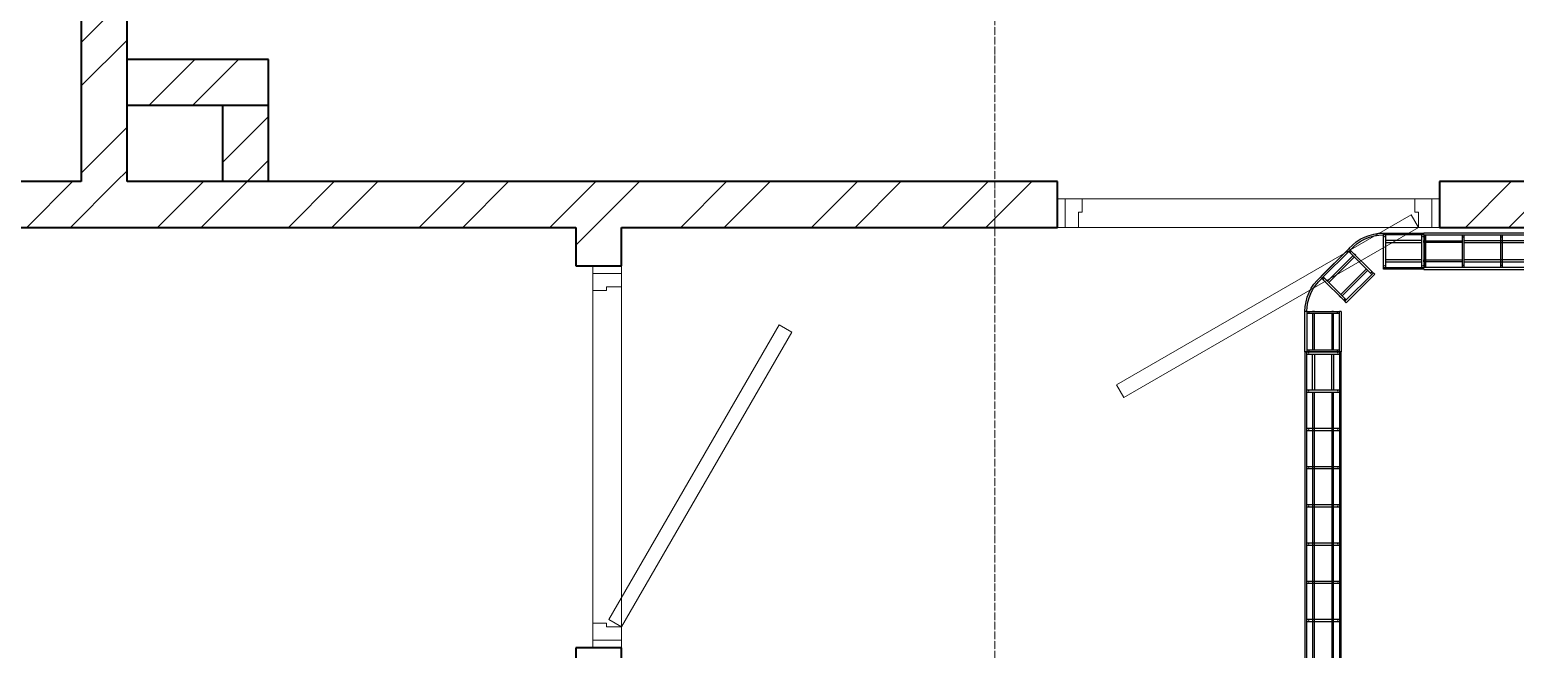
# Model space of a CAD drawing. Header units: millimetres. Extents: x 0 to 351840, y -132678 to 32417.
# Drawn here: x 302909 to 306795, y -34192 to -32571 of the extents above; entities that cross this region are included whole.
import ezdxf

# ---------------------------------------------------------------- set-up
doc = ezdxf.new("R2010")
doc.units = ezdxf.units.MM
doc.linetypes.add('BI_линия_сетки', pattern=[25, 20, -2.5, 0, -2.5])
doc.linetypes.add('BI_невидимые', pattern=[5, 3, -2])
for name, color, linetype, lineweight in [('Двери', 7, 'Continuous', 18), ('Оси', 7, 'Continuous', 9), ('Перекрытие', 7, 'Continuous', 18), ('Стены внутренние', 7, 'Continuous', 18), ('Стены несущие', 7, 'Continuous', 18)]:
    doc.layers.add(name, color=color, linetype=linetype, lineweight=lineweight)
pattern_1 = [(45, (2e-10, 1e-10), (-171.074, 171.074), []), (45, (114.05, 1e-10), (-171.074, 171.074), [])]

# ---------------------------------------------------------------- blocks, each defined once
blk = doc.blocks.new('*U77')
at = {"color": 0, "linetype": 'ByBlock', "lineweight": -2}
for p, q in [((190, 47.5), (187, 47.5)), ((8917.4, 47.5), (187, 47.5)), ((187, 42.5), (187, 47.5)), ((187, 42.5), (190, 42.5)), ((187.5, 42.5), (187.5, 41.5)), ((187.5, 41.5), (187.5, 40)), ((187.5, 40), (187.5, 37.5)), ((289.8, 47.5), (190, 47.5)), ((190, 42.5), (289.8, 42.5)), ((192.5, 41.5), (192.5, 42.5)), ((192.5, 40), (192.5, 41.5)), ((192.5, 37.5), (192.5, 40)), ((287.3, 42.5), (8917.4, 42.5)), ((287.3, 42.5), (287.3, 41.5)), ((287.3, 41.5), (287.3, 40)), ((287.3, 40), (287.3, 37.5)), ((292.3, 41.5), (292.3, 42.5)), ((292.3, 40), (292.3, 41.5)), ((292.3, 37.5), (292.3, 40)), ((387.3, 42.5), (387.3, 41.5)), ((387.3, 41.5), (387.3, 40)), ((387.3, 40), (387.3, 37.5)), ((392.3, 41.5), (392.3, 42.5)), ((392.3, 40), (392.3, 41.5)), ((392.3, 37.5), (392.3, 40)), ((487.3, 42.5), (487.3, 41.5)), ((487.3, 41.5), (487.3, 40)), ((487.3, 40), (487.3, 37.5)), ((492.3, 41.5), (492.3, 42.5)), ((492.3, 40), (492.3, 41.5)), ((492.3, 37.5), (492.3, 40)), ((587.3, 42.5), (587.3, 41.5)), ((587.3, 41.5), (587.3, 40)), ((587.3, 40), (587.3, 37.5)), ((592.3, 41.5), (592.3, 42.5)), ((592.3, 40), (592.3, 41.5)), ((592.3, 37.5), (592.3, 40)), ((687.3, 42.5), (687.3, 41.5)), ((687.3, 41.5), (687.3, 40)), ((687.3, 40), (687.3, 37.5)), ((692.3, 41.5), (692.3, 42.5)), ((692.3, 40), (692.3, 41.5)), ((692.3, 37.5), (692.3, 40)), ((787.3, 42.5), (787.3, 41.5)), ((787.3, 41.5), (787.3, 40)), ((787.3, 40), (787.3, 37.5)), ((792.3, 41.5), (792.3, 42.5)), ((792.3, 40), (792.3, 41.5)), ((792.3, 37.5), (792.3, 40)), ((887.3, 42.5), (887.3, 41.5)), ((887.3, 41.5), (887.3, 40)), ((887.3, 40), (887.3, 37.5)), ((892.3, 41.5), (892.3, 42.5)), ((892.3, 40), (892.3, 41.5)), ((892.3, 37.5), (892.3, 40)), ((187, 22.5), (187, 27.5)), ((187.5, 37.5), (187.5, -37.5)), ((192.5, -37.5), (192.5, 37.5)), ((192.5, 27.5), (287.3, 27.5)), ((287.3, 22.5), (192.5, 22.5)), ((287.3, 37.5), (287.3, -37.5)), ((292.3, -37.5), (292.3, 37.5)), ((8917.4, 27.5), (292.3, 27.5)), ((292.3, 22.5), (8917.4, 22.5)), ((387.3, 37.5), (387.3, -37.5)), ((392.3, -37.5), (392.3, 37.5)), ((487.3, 37.5), (487.3, -37.5)), ((492.3, -37.5), (492.3, 37.5)), ((587.3, 37.5), (587.3, -37.5)), ((592.3, -37.5), (592.3, 37.5)), ((687.3, 37.5), (687.3, -37.5)), ((692.3, -37.5), (692.3, 37.5)), ((787.3, 37.5), (787.3, -37.5)), ((792.3, -37.5), (792.3, 37.5)), ((887.3, 37.5), (887.3, -37.5)), ((892.3, -37.5), (892.3, 37.5)), ((187.5, -22.5), (187, -22.5)), ((187, -27.5), (187, -22.5)), ((187, -27.5), (187.5, -27.5)), ((187.5, -37.5), (187.5, -40)), ((192.5, -22.5), (287.3, -22.5)), ((287.3, -27.5), (192.5, -27.5)), ((192.5, -40), (192.5, -37.5)), ((287.3, -37.5), (287.3, -40)), ((8917.4, -22.5), (292.3, -22.5)), ((292.3, -27.5), (8917.4, -27.5)), ((292.3, -40), (292.3, -37.5)), ((387.3, -37.5), (387.3, -40)), ((392.3, -40), (392.3, -37.5)), ((487.3, -37.5), (487.3, -40)), ((492.3, -40), (492.3, -37.5)), ((587.3, -37.5), (587.3, -40)), ((592.3, -40), (592.3, -37.5)), ((687.3, -37.5), (687.3, -40)), ((692.3, -40), (692.3, -37.5)), ((787.3, -37.5), (787.3, -40)), ((792.3, -40), (792.3, -37.5)), ((887.3, -37.5), (887.3, -40)), ((892.3, -40), (892.3, -37.5)), ((190, -42.5), (187, -42.5)), ((187, -47.5), (187, -42.5)), ((187, -47.5), (8917.4, -47.5)), ((187, -47.5), (190, -47.5)), ((187.5, -40), (187.5, -41.5)), ((187.5, -41.5), (187.5, -42.5)), ((289.8, -42.5), (190, -42.5)), ((190, -47.5), (289.8, -47.5)), ((192.5, -41.5), (192.5, -40)), ((192.5, -42.5), (192.5, -41.5)), ((287.3, -40), (287.3, -41.5)), ((287.3, -41.5), (287.3, -42.5)), ((8917.4, -42.5), (287.3, -42.5)), ((292.3, -41.5), (292.3, -40)), ((292.3, -42.5), (292.3, -41.5)), ((387.3, -40), (387.3, -41.5)), ((387.3, -41.5), (387.3, -42.5)), ((392.3, -41.5), (392.3, -40)), ((392.3, -42.5), (392.3, -41.5)), ((487.3, -40), (487.3, -41.5)), ((487.3, -41.5), (487.3, -42.5)), ((492.3, -41.5), (492.3, -40)), ((492.3, -42.5), (492.3, -41.5)), ((587.3, -40), (587.3, -41.5)), ((587.3, -41.5), (587.3, -42.5)), ((592.3, -41.5), (592.3, -40)), ((592.3, -42.5), (592.3, -41.5)), ((687.3, -40), (687.3, -41.5)), ((687.3, -41.5), (687.3, -42.5)), ((692.3, -41.5), (692.3, -40)), ((692.3, -42.5), (692.3, -41.5)), ((787.3, -40), (787.3, -41.5)), ((787.3, -41.5), (787.3, -42.5)), ((792.3, -41.5), (792.3, -40)), ((792.3, -42.5), (792.3, -41.5)), ((887.3, -40), (887.3, -41.5)), ((887.3, -41.5), (887.3, -42.5)), ((892.3, -41.5), (892.3, -40)), ((892.3, -42.5), (892.3, -41.5))]:
    blk.add_line(p, q, dxfattribs=at)
for centre, start, end in [((190, 40), 180, 0), ((289.8, 40), 180, 0), ((389.8, 40), 180, 0), ((489.8, 40), 180, 0), ((589.8, 40), 180, 0), ((689.8, 40), 180, 0), ((789.8, 40), 180, 0), ((889.8, 40), 180, 0), ((190, -40), 0, 180), ((289.8, -40), 0, 180), ((389.8, -40), 0, 180), ((489.8, -40), 0, 180), ((589.8, -40), 0, 180), ((689.8, -40), 0, 180), ((789.8, -40), 0, 180), ((889.8, -40), 0, 180)]:
    blk.add_arc(centre, 2.5, start, end, dxfattribs=at)
blk = doc.blocks.new('*U76')
at = {"color": 0, "linetype": 'ByBlock', "lineweight": -2}
for p, q in [((190, 47.5), (187, 47.5)), ((2759.1, 47.5), (187, 47.5)), ((187, 42.5), (187, 47.5)), ((187, 42.5), (190, 42.5)), ((187.5, 42.5), (187.5, 41.5)), ((187.5, 41.5), (187.5, 40)), ((187.5, 40), (187.5, 37.5)), ((289.8, 47.5), (190, 47.5)), ((190, 42.5), (289.8, 42.5)), ((192.5, 41.5), (192.5, 42.5)), ((192.5, 40), (192.5, 41.5)), ((192.5, 37.5), (192.5, 40)), ((287.3, 42.5), (2759.1, 42.5)), ((287.3, 42.5), (287.3, 41.5)), ((287.3, 41.5), (287.3, 40)), ((287.3, 40), (287.3, 37.5)), ((292.3, 41.5), (292.3, 42.5)), ((292.3, 40), (292.3, 41.5)), ((292.3, 37.5), (292.3, 40)), ((387.3, 42.5), (387.3, 41.5)), ((387.3, 41.5), (387.3, 40)), ((387.3, 40), (387.3, 37.5)), ((392.3, 41.5), (392.3, 42.5)), ((392.3, 40), (392.3, 41.5)), ((392.3, 37.5), (392.3, 40)), ((487.3, 42.5), (487.3, 41.5)), ((487.3, 41.5), (487.3, 40)), ((487.3, 40), (487.3, 37.5)), ((492.3, 41.5), (492.3, 42.5)), ((492.3, 40), (492.3, 41.5)), ((492.3, 37.5), (492.3, 40)), ((587.3, 42.5), (587.3, 41.5)), ((587.3, 41.5), (587.3, 40)), ((587.3, 40), (587.3, 37.5)), ((592.3, 41.5), (592.3, 42.5)), ((592.3, 40), (592.3, 41.5)), ((592.3, 37.5), (592.3, 40)), ((687.3, 42.5), (687.3, 41.5)), ((687.3, 41.5), (687.3, 40)), ((687.3, 40), (687.3, 37.5)), ((692.3, 41.5), (692.3, 42.5)), ((692.3, 40), (692.3, 41.5)), ((692.3, 37.5), (692.3, 40)), ((787.3, 42.5), (787.3, 41.5)), ((787.3, 41.5), (787.3, 40)), ((787.3, 40), (787.3, 37.5)), ((792.3, 41.5), (792.3, 42.5)), ((792.3, 40), (792.3, 41.5)), ((792.3, 37.5), (792.3, 40)), ((887.3, 42.5), (887.3, 41.5)), ((887.3, 41.5), (887.3, 40)), ((887.3, 40), (887.3, 37.5)), ((892.3, 41.5), (892.3, 42.5)), ((892.3, 40), (892.3, 41.5)), ((892.3, 37.5), (892.3, 40)), ((987.3, 42.5), (987.3, 41.5)), ((987.3, 41.5), (987.3, 40)), ((987.3, 40), (987.3, 37.5)), ((992.3, 41.5), (992.3, 42.5)), ((992.3, 40), (992.3, 41.5)), ((992.3, 37.5), (992.3, 40)), ((1087.3, 42.5), (1087.3, 41.5)), ((1087.3, 41.5), (1087.3, 40)), ((1087.3, 40), (1087.3, 37.5)), ((1092.3, 41.5), (1092.3, 42.5)), ((1092.3, 40), (1092.3, 41.5)), ((1092.3, 37.5), (1092.3, 40)), ((1187.3, 42.5), (1187.3, 41.5)), ((1187.3, 41.5), (1187.3, 40)), ((1187.3, 40), (1187.3, 37.5)), ((1192.3, 41.5), (1192.3, 42.5)), ((1192.3, 40), (1192.3, 41.5)), ((1192.3, 37.5), (1192.3, 40)), ((1287.3, 42.5), (1287.3, 41.5)), ((1287.3, 41.5), (1287.3, 40)), ((1287.3, 40), (1287.3, 37.5)), ((1292.3, 41.5), (1292.3, 42.5)), ((1292.3, 40), (1292.3, 41.5)), ((1292.3, 37.5), (1292.3, 40)), ((1387.3, 42.5), (1387.3, 41.5)), ((1387.3, 41.5), (1387.3, 40)), ((1387.3, 40), (1387.3, 37.5)), ((1392.3, 41.5), (1392.3, 42.5)), ((1392.3, 40), (1392.3, 41.5)), ((1392.3, 37.5), (1392.3, 40)), ((1487.3, 42.5), (1487.3, 41.5)), ((1487.3, 41.5), (1487.3, 40)), ((1487.3, 40), (1487.3, 37.5)), ((1492.3, 41.5), (1492.3, 42.5)), ((1492.3, 40), (1492.3, 41.5)), ((1492.3, 37.5), (1492.3, 40)), ((1587.3, 42.5), (1587.3, 41.5)), ((1587.3, 41.5), (1587.3, 40)), ((1587.3, 40), (1587.3, 37.5)), ((1592.3, 41.5), (1592.3, 42.5)), ((1592.3, 40), (1592.3, 41.5)), ((1592.3, 37.5), (1592.3, 40)), ((1687.3, 42.5), (1687.3, 41.5)), ((1687.3, 41.5), (1687.3, 40)), ((1687.3, 40), (1687.3, 37.5)), ((1692.3, 41.5), (1692.3, 42.5)), ((1692.3, 40), (1692.3, 41.5)), ((1692.3, 37.5), (1692.3, 40)), ((1787.3, 42.5), (1787.3, 41.5)), ((1787.3, 41.5), (1787.3, 40)), ((1787.3, 40), (1787.3, 37.5)), ((1792.3, 41.5), (1792.3, 42.5)), ((1792.3, 40), (1792.3, 41.5)), ((1792.3, 37.5), (1792.3, 40)), ((1887.3, 42.5), (1887.3, 41.5)), ((1887.3, 41.5), (1887.3, 40)), ((1887.3, 40), (1887.3, 37.5)), ((1892.3, 41.5), (1892.3, 42.5)), ((1892.3, 40), (1892.3, 41.5)), ((1892.3, 37.5), (1892.3, 40)), ((1987.3, 42.5), (1987.3, 41.5)), ((1987.3, 41.5), (1987.3, 40)), ((1987.3, 40), (1987.3, 37.5)), ((1992.3, 41.5), (1992.3, 42.5)), ((1992.3, 40), (1992.3, 41.5)), ((1992.3, 37.5), (1992.3, 40)), ((2087.3, 42.5), (2087.3, 41.5)), ((2087.3, 41.5), (2087.3, 40)), ((2087.3, 40), (2087.3, 37.5)), ((2092.3, 41.5), (2092.3, 42.5)), ((2092.3, 40), (2092.3, 41.5)), ((2092.3, 37.5), (2092.3, 40)), ((2187.3, 42.5), (2187.3, 41.5)), ((2187.3, 41.5), (2187.3, 40)), ((2187.3, 40), (2187.3, 37.5)), ((2192.3, 41.5), (2192.3, 42.5)), ((2192.3, 40), (2192.3, 41.5)), ((2192.3, 37.5), (2192.3, 40)), ((2287.3, 42.5), (2287.3, 41.5)), ((2287.3, 41.5), (2287.3, 40)), ((2287.3, 40), (2287.3, 37.5)), ((2292.3, 41.5), (2292.3, 42.5)), ((2292.3, 40), (2292.3, 41.5)), ((2292.3, 37.5), (2292.3, 40)), ((2387.3, 42.5), (2387.3, 41.5)), ((2387.3, 41.5), (2387.3, 40)), ((2387.3, 40), (2387.3, 37.5)), ((2392.3, 41.5), (2392.3, 42.5)), ((2392.3, 40), (2392.3, 41.5)), ((2392.3, 37.5), (2392.3, 40)), ((2487.3, 42.5), (2487.3, 41.5)), ((2487.3, 41.5), (2487.3, 40)), ((2487.3, 40), (2487.3, 37.5)), ((2492.3, 41.5), (2492.3, 42.5)), ((2492.3, 40), (2492.3, 41.5)), ((2492.3, 37.5), (2492.3, 40)), ((2587.3, 42.5), (2587.3, 41.5)), ((2587.3, 41.5), (2587.3, 40)), ((2587.3, 40), (2587.3, 37.5)), ((2592.3, 41.5), (2592.3, 42.5)), ((2592.3, 40), (2592.3, 41.5)), ((2592.3, 37.5), (2592.3, 40)), ((2687.3, 42.5), (2687.3, 41.5)), ((2687.3, 41.5), (2687.3, 40)), ((2687.3, 40), (2687.3, 37.5)), ((2692.3, 41.5), (2692.3, 42.5)), ((2692.3, 40), (2692.3, 41.5)), ((2692.3, 37.5), (2692.3, 40)), ((2759.1, 47.5), (2756.1, 47.5)), ((2759.1, 42.5), (2759.1, 47.5)), ((187, 22.5), (187, 27.5)), ((187.5, 37.5), (187.5, -37.5)), ((192.5, -37.5), (192.5, 37.5)), ((192.5, 27.5), (287.3, 27.5)), ((287.3, 22.5), (192.5, 22.5)), ((287.3, 37.5), (287.3, -37.5)), ((292.3, -37.5), (292.3, 37.5)), ((2759.1, 27.5), (292.3, 27.5)), ((292.3, 22.5), (2759.1, 22.5)), ((387.3, 37.5), (387.3, -37.5)), ((392.3, -37.5), (392.3, 37.5)), ((487.3, 37.5), (487.3, -37.5)), ((492.3, -37.5), (492.3, 37.5)), ((587.3, 37.5), (587.3, -37.5)), ((592.3, -37.5), (592.3, 37.5)), ((687.3, 37.5), (687.3, -37.5)), ((692.3, -37.5), (692.3, 37.5)), ((787.3, 37.5), (787.3, -37.5)), ((792.3, -37.5), (792.3, 37.5)), ((887.3, 37.5), (887.3, -37.5)), ((892.3, -37.5), (892.3, 37.5)), ((987.3, 37.5), (987.3, -37.5)), ((992.3, -37.5), (992.3, 37.5)), ((1087.3, 37.5), (1087.3, -37.5)), ((1092.3, -37.5), (1092.3, 37.5)), ((1187.3, 37.5), (1187.3, -37.5)), ((1192.3, -37.5), (1192.3, 37.5)), ((1287.3, 37.5), (1287.3, -37.5)), ((1292.3, -37.5), (1292.3, 37.5)), ((1387.3, 37.5), (1387.3, -37.5)), ((1392.3, -37.5), (1392.3, 37.5)), ((1487.3, 37.5), (1487.3, -37.5)), ((1492.3, -37.5), (1492.3, 37.5)), ((1587.3, 37.5), (1587.3, -37.5)), ((1592.3, -37.5), (1592.3, 37.5)), ((1687.3, 37.5), (1687.3, -37.5)), ((1692.3, -37.5), (1692.3, 37.5)), ((1787.3, 37.5), (1787.3, -37.5)), ((1792.3, -37.5), (1792.3, 37.5)), ((1887.3, 37.5), (1887.3, -37.5)), ((1892.3, -37.5), (1892.3, 37.5)), ((1987.3, 37.5), (1987.3, -37.5)), ((1992.3, -37.5), (1992.3, 37.5)), ((2087.3, 37.5), (2087.3, -37.5)), ((2092.3, -37.5), (2092.3, 37.5)), ((2187.3, 37.5), (2187.3, -37.5)), ((2192.3, -37.5), (2192.3, 37.5)), ((2287.3, 37.5), (2287.3, -37.5)), ((2292.3, -37.5), (2292.3, 37.5)), ((2387.3, 37.5), (2387.3, -37.5)), ((2392.3, -37.5), (2392.3, 37.5)), ((2487.3, 37.5), (2487.3, -37.5)), ((2492.3, -37.5), (2492.3, 37.5)), ((2587.3, 37.5), (2587.3, -37.5)), ((2592.3, -37.5), (2592.3, 37.5)), ((2687.3, 37.5), (2687.3, -37.5)), ((2692.3, -37.5), (2692.3, 37.5)), ((2759.1, 22.5), (2759.1, 27.5)), ((187.5, -22.5), (187, -22.5)), ((187, -27.5), (187, -22.5)), ((187, -27.5), (187.5, -27.5)), ((187.5, -37.5), (187.5, -40)), ((192.5, -22.5), (287.3, -22.5)), ((287.3, -27.5), (192.5, -27.5)), ((192.5, -40), (192.5, -37.5)), ((287.3, -37.5), (287.3, -40)), ((2759.1, -22.5), (292.3, -22.5)), ((292.3, -27.5), (2759.1, -27.5)), ((292.3, -40), (292.3, -37.5)), ((387.3, -37.5), (387.3, -40)), ((392.3, -40), (392.3, -37.5)), ((487.3, -37.5), (487.3, -40)), ((492.3, -40), (492.3, -37.5)), ((587.3, -37.5), (587.3, -40)), ((592.3, -40), (592.3, -37.5)), ((687.3, -37.5), (687.3, -40)), ((692.3, -40), (692.3, -37.5)), ((787.3, -37.5), (787.3, -40)), ((792.3, -40), (792.3, -37.5)), ((887.3, -37.5), (887.3, -40)), ((892.3, -40), (892.3, -37.5)), ((987.3, -37.5), (987.3, -40)), ((992.3, -40), (992.3, -37.5)), ((1087.3, -37.5), (1087.3, -40)), ((1092.3, -40), (1092.3, -37.5)), ((1187.3, -37.5), (1187.3, -40)), ((1192.3, -40), (1192.3, -37.5)), ((1287.3, -37.5), (1287.3, -40)), ((1292.3, -40), (1292.3, -37.5)), ((1387.3, -37.5), (1387.3, -40)), ((1392.3, -40), (1392.3, -37.5)), ((1487.3, -37.5), (1487.3, -40)), ((1492.3, -40), (1492.3, -37.5)), ((1587.3, -37.5), (1587.3, -40)), ((1592.3, -40), (1592.3, -37.5)), ((1687.3, -37.5), (1687.3, -40)), ((1692.3, -40), (1692.3, -37.5)), ((1787.3, -37.5), (1787.3, -40)), ((1792.3, -40), (1792.3, -37.5)), ((1887.3, -37.5), (1887.3, -40)), ((1892.3, -40), (1892.3, -37.5)), ((1987.3, -37.5), (1987.3, -40)), ((1992.3, -40), (1992.3, -37.5)), ((2087.3, -37.5), (2087.3, -40)), ((2092.3, -40), (2092.3, -37.5)), ((2187.3, -37.5), (2187.3, -40)), ((2192.3, -40), (2192.3, -37.5)), ((2287.3, -37.5), (2287.3, -40)), ((2292.3, -40), (2292.3, -37.5)), ((2387.3, -37.5), (2387.3, -40)), ((2392.3, -40), (2392.3, -37.5)), ((2487.3, -37.5), (2487.3, -40)), ((2492.3, -40), (2492.3, -37.5)), ((2587.3, -37.5), (2587.3, -40)), ((2592.3, -40), (2592.3, -37.5)), ((2687.3, -37.5), (2687.3, -40)), ((2692.3, -40), (2692.3, -37.5)), ((2759.1, -27.5), (2759.1, -22.5)), ((190, -42.5), (187, -42.5)), ((187, -47.5), (187, -42.5)), ((187, -47.5), (2759.1, -47.5)), ((187, -47.5), (190, -47.5)), ((187.5, -40), (187.5, -41.5)), ((187.5, -41.5), (187.5, -42.5)), ((289.8, -42.5), (190, -42.5)), ((190, -47.5), (289.8, -47.5)), ((192.5, -41.5), (192.5, -40)), ((192.5, -42.5), (192.5, -41.5)), ((287.3, -40), (287.3, -41.5)), ((287.3, -41.5), (287.3, -42.5)), ((2759.1, -42.5), (287.3, -42.5)), ((292.3, -41.5), (292.3, -40)), ((292.3, -42.5), (292.3, -41.5)), ((387.3, -40), (387.3, -41.5)), ((387.3, -41.5), (387.3, -42.5)), ((392.3, -41.5), (392.3, -40)), ((392.3, -42.5), (392.3, -41.5)), ((487.3, -40), (487.3, -41.5)), ((487.3, -41.5), (487.3, -42.5)), ((492.3, -41.5), (492.3, -40)), ((492.3, -42.5), (492.3, -41.5)), ((587.3, -40), (587.3, -41.5)), ((587.3, -41.5), (587.3, -42.5)), ((592.3, -41.5), (592.3, -40)), ((592.3, -42.5), (592.3, -41.5)), ((687.3, -40), (687.3, -41.5)), ((687.3, -41.5), (687.3, -42.5)), ((692.3, -41.5), (692.3, -40)), ((692.3, -42.5), (692.3, -41.5)), ((787.3, -40), (787.3, -41.5)), ((787.3, -41.5), (787.3, -42.5)), ((792.3, -41.5), (792.3, -40)), ((792.3, -42.5), (792.3, -41.5)), ((887.3, -40), (887.3, -41.5)), ((887.3, -41.5), (887.3, -42.5)), ((892.3, -41.5), (892.3, -40)), ((892.3, -42.5), (892.3, -41.5)), ((987.3, -40), (987.3, -41.5)), ((987.3, -41.5), (987.3, -42.5)), ((992.3, -41.5), (992.3, -40)), ((992.3, -42.5), (992.3, -41.5)), ((1087.3, -40), (1087.3, -41.5)), ((1087.3, -41.5), (1087.3, -42.5)), ((1092.3, -41.5), (1092.3, -40)), ((1092.3, -42.5), (1092.3, -41.5)), ((1187.3, -40), (1187.3, -41.5)), ((1187.3, -41.5), (1187.3, -42.5)), ((1192.3, -41.5), (1192.3, -40)), ((1192.3, -42.5), (1192.3, -41.5)), ((1287.3, -40), (1287.3, -41.5)), ((1287.3, -41.5), (1287.3, -42.5)), ((1292.3, -41.5), (1292.3, -40)), ((1292.3, -42.5), (1292.3, -41.5)), ((1387.3, -40), (1387.3, -41.5)), ((1387.3, -41.5), (1387.3, -42.5)), ((1392.3, -41.5), (1392.3, -40)), ((1392.3, -42.5), (1392.3, -41.5)), ((1487.3, -40), (1487.3, -41.5)), ((1487.3, -41.5), (1487.3, -42.5)), ((1492.3, -41.5), (1492.3, -40)), ((1492.3, -42.5), (1492.3, -41.5)), ((1587.3, -40), (1587.3, -41.5)), ((1587.3, -41.5), (1587.3, -42.5)), ((1592.3, -41.5), (1592.3, -40)), ((1592.3, -42.5), (1592.3, -41.5)), ((1687.3, -40), (1687.3, -41.5)), ((1687.3, -41.5), (1687.3, -42.5)), ((1692.3, -41.5), (1692.3, -40)), ((1692.3, -42.5), (1692.3, -41.5)), ((1787.3, -40), (1787.3, -41.5)), ((1787.3, -41.5), (1787.3, -42.5)), ((1792.3, -41.5), (1792.3, -40)), ((1792.3, -42.5), (1792.3, -41.5)), ((1887.3, -40), (1887.3, -41.5)), ((1887.3, -41.5), (1887.3, -42.5)), ((1892.3, -41.5), (1892.3, -40)), ((1892.3, -42.5), (1892.3, -41.5)), ((1987.3, -40), (1987.3, -41.5)), ((1987.3, -41.5), (1987.3, -42.5)), ((1992.3, -41.5), (1992.3, -40)), ((1992.3, -42.5), (1992.3, -41.5)), ((2087.3, -40), (2087.3, -41.5)), ((2087.3, -41.5), (2087.3, -42.5)), ((2092.3, -41.5), (2092.3, -40)), ((2092.3, -42.5), (2092.3, -41.5)), ((2187.3, -40), (2187.3, -41.5)), ((2187.3, -41.5), (2187.3, -42.5)), ((2192.3, -41.5), (2192.3, -40)), ((2192.3, -42.5), (2192.3, -41.5)), ((2287.3, -40), (2287.3, -41.5)), ((2287.3, -41.5), (2287.3, -42.5)), ((2292.3, -41.5), (2292.3, -40)), ((2292.3, -42.5), (2292.3, -41.5)), ((2387.3, -40), (2387.3, -41.5)), ((2387.3, -41.5), (2387.3, -42.5)), ((2392.3, -41.5), (2392.3, -40)), ((2392.3, -42.5), (2392.3, -41.5)), ((2487.3, -40), (2487.3, -41.5)), ((2487.3, -41.5), (2487.3, -42.5)), ((2492.3, -41.5), (2492.3, -40)), ((2492.3, -42.5), (2492.3, -41.5)), ((2587.3, -40), (2587.3, -41.5)), ((2587.3, -41.5), (2587.3, -42.5)), ((2592.3, -41.5), (2592.3, -40)), ((2592.3, -42.5), (2592.3, -41.5)), ((2687.3, -40), (2687.3, -41.5)), ((2687.3, -41.5), (2687.3, -42.5)), ((2692.3, -41.5), (2692.3, -40)), ((2692.3, -42.5), (2692.3, -41.5)), ((2756.1, -47.5), (2759.1, -47.5)), ((2759.1, -47.5), (2759.1, -42.5))]:
    blk.add_line(p, q, dxfattribs=at)
for centre, start, end in [((190, 40), 180, 0), ((289.8, 40), 180, 0), ((389.8, 40), 180, 0), ((489.8, 40), 180, 0), ((589.8, 40), 180, 0), ((689.8, 40), 180, 0), ((789.8, 40), 180, 0), ((889.8, 40), 180, 0), ((989.8, 40), 180, 0), ((1089.8, 40), 180, 0), ((1189.8, 40), 180, 0), ((1289.8, 40), 180, 0), ((1389.8, 40), 180, 0), ((1489.8, 40), 180, 0), ((1589.8, 40), 180, 0), ((1689.8, 40), 180, 0), ((1789.8, 40), 180, 0), ((1889.8, 40), 180, 0), ((1989.8, 40), 180, 0), ((2089.8, 40), 180, 0), ((2189.8, 40), 180, 0), ((2289.8, 40), 180, 0), ((2389.8, 40), 180, 0), ((2489.8, 40), 180, 0), ((2589.8, 40), 180, 0), ((2689.8, 40), 180, 0), ((190, -40), 0, 180), ((289.8, -40), 0, 180), ((389.8, -40), 0, 180), ((489.8, -40), 0, 180), ((589.8, -40), 0, 180), ((689.8, -40), 0, 180), ((789.8, -40), 0, 180), ((889.8, -40), 0, 180), ((989.8, -40), 0, 180), ((1089.8, -40), 0, 180), ((1189.8, -40), 0, 180), ((1289.8, -40), 0, 180), ((1389.8, -40), 0, 180), ((1489.8, -40), 0, 180), ((1589.8, -40), 0, 180), ((1689.8, -40), 0, 180), ((1789.8, -40), 0, 180), ((1889.8, -40), 0, 180), ((1989.8, -40), 0, 180), ((2089.8, -40), 0, 180), ((2189.8, -40), 0, 180), ((2289.8, -40), 0, 180), ((2389.8, -40), 0, 180), ((2489.8, -40), 0, 180), ((2589.8, -40), 0, 180), ((2689.8, -40), 0, 180)]:
    blk.add_arc(centre, 2.5, start, end, dxfattribs=at)
blk = doc.blocks.new('*U55')
at = {"color": 0, "linetype": 'ByBlock', "lineweight": -2}
for p, q in [((-41.5, 266.7), (-44.5, 266.7)), ((61.5, 266.7), (-44.5, 266.7)), ((-44.5, 261.7), (-44.5, 266.7)), ((-44.5, 261.7), (-41.5, 261.7)), ((-44.5, 241.7), (-44.5, 246.7)), ((-44, 261.7), (-44, 260.6)), ((-44, 260.6), (-44, 259.2)), ((-44, 259.2), (-44, 256.7)), ((-44, 256.7), (-44, 181.7)), ((58.3, 266.7), (-41.5, 266.7)), ((-41.5, 261.7), (58.3, 261.7)), ((-39, 260.6), (-39, 261.7)), ((-39, 259.2), (-39, 260.6)), ((-39, 256.7), (-39, 259.2)), ((-39, 181.7), (-39, 256.7)), ((-39, 246.7), (55.8, 246.7)), ((55.8, 241.7), (-39, 241.7)), ((55.8, 261.7), (61.5, 261.7)), ((55.8, 261.7), (55.8, 260.6)), ((55.8, 260.6), (55.8, 259.2)), ((55.8, 259.2), (55.8, 256.7)), ((55.8, 256.7), (55.8, 181.7)), ((61.5, 266.7), (58.5, 266.7)), ((60.8, 260.6), (60.8, 261.7)), ((60.8, 259.2), (60.8, 260.6)), ((60.8, 256.7), (60.8, 259.2)), ((60.8, 181.7), (60.8, 256.7)), ((61.5, 246.7), (60.8, 246.7)), ((60.8, 241.7), (61.5, 241.7)), ((61.5, 261.7), (61.5, 266.7)), ((61.5, 241.7), (61.5, 246.7)), ((-44, 196.7), (-44.5, 196.7)), ((-44.5, 191.7), (-44.5, 196.7)), ((-39, 196.7), (55.8, 196.7)), ((61.5, 196.7), (60.8, 196.7)), ((61.5, 191.7), (61.5, 196.7)), ((144.6, 218.7), (91.5, 165.7)), ((95.1, 162.1), (148.1, 215.1)), ((133.6, 208.4), (137.1, 212)), ((204.5, 137.5), (137.5, 204.5)), ((141, 208.1), (208.1, 141)), ((146.3, 220.5), (144.6, 218.7)), ((147.4, 221.5), (146.3, 220.5)), ((148.1, 222.2), (147.4, 221.5)), ((147.8, 222.6), (151.3, 226.1)), ((147.8, 222.6), (149.9, 220.5)), ((148.1, 215.1), (149.9, 216.9)), ((149.9, 220.5), (220.4, 149.9)), ((149.9, 216.9), (150.9, 217.9)), ((150.9, 217.9), (151.6, 218.7)), ((153.4, 224), (151.3, 226.1)), ((226.2, 151.2), (151.3, 226.1)), ((224, 153.4), (153.4, 224)), ((-44.5, 191.7), (-44, 191.7)), ((-41.5, 176.7), (-44.5, 176.7)), ((-44.5, 171.7), (-44.5, 176.7)), ((-44.5, 171.7), (61.5, 171.7)), ((-44.5, 171.7), (-41.5, 171.7)), ((-44, 181.7), (-44, 179.2)), ((-44, 179.2), (-44, 177.7)), ((-44, 177.7), (-44, 176.7)), ((58.3, 176.7), (-41.5, 176.7)), ((-41.5, 171.7), (58.3, 171.7)), ((55.8, 191.7), (-39, 191.7)), ((-39, 179.2), (-39, 181.7)), ((-39, 177.7), (-39, 179.2)), ((-39, 176.7), (-39, 177.7)), ((55.8, 181.7), (55.8, 179.2)), ((55.8, 179.2), (55.8, 177.7)), ((55.8, 177.7), (55.8, 176.7)), ((61.5, 176.7), (55.8, 176.7)), ((58.5, 171.7), (61.5, 171.7)), ((60.8, 191.7), (61.5, 191.7)), ((60.8, 179.2), (60.8, 181.7)), ((60.8, 177.7), (60.8, 179.2)), ((60.8, 176.7), (60.8, 177.7)), ((61.5, 171.7), (61.5, 176.7)), ((84.1, 158.9), (87.7, 162.5)), ((84.1, 158.9), (159.1, 84)), ((84.1, 158.9), (86.2, 156.8)), ((86.2, 156.8), (156.8, 86.2)), ((89.8, 160.3), (87.7, 162.5)), ((88.7, 162.8), (88, 162.1)), ((89.8, 163.9), (88.7, 162.8)), ((91.5, 165.7), (89.8, 163.9)), ((160.3, 89.8), (89.8, 160.3)), ((91.5, 158.6), (92.3, 159.3)), ((92.3, 159.3), (93.3, 160.3)), ((93.3, 160.3), (95.1, 162.1)), ((98.3, 173.1), (101.8, 176.6)), ((98.3, 173.1), (98.6, 172.7)), ((102.1, 176.3), (101.8, 176.6)), ((169.2, 102.2), (102.1, 169.2)), ((105.7, 172.7), (172.7, 105.7)), ((215.1, 148.1), (162.1, 95.1)), ((165.6, 91.5), (218.7, 144.6)), ((208.1, 134), (208.6, 133.5)), ((208.6, 133.5), (212.1, 137)), ((212.1, 137), (211.6, 137.5)), ((216.9, 149.9), (215.1, 148.1)), ((217.9, 150.9), (216.9, 149.9)), ((218.7, 151.6), (217.9, 150.9)), ((218.7, 151.6), (222.7, 147.6)), ((218.7, 144.6), (220.4, 146.3)), ((220.4, 146.3), (221.5, 147.4)), ((221.5, 147.4), (222.2, 148.1)), ((222.7, 147.6), (226.2, 151.2)), ((226.2, 151.2), (224.1, 153.3)), ((156.9, 86.1), (159.1, 84)), ((159.3, 92.3), (158.6, 91.5)), ((162.6, 87.5), (158.6, 91.5)), ((159.1, 84), (162.6, 87.5)), ((160.3, 93.3), (159.3, 92.3)), ((162.1, 95.1), (160.3, 93.3)), ((162.1, 88), (162.8, 88.7)), ((162.8, 88.7), (163.9, 89.8)), ((163.9, 89.8), (165.6, 91.5)), ((172.7, 98.6), (173.2, 98.1)), ((173.2, 98.1), (176.7, 101.7)), ((176.7, 101.7), (176.3, 102.2)), ((171.6, 61.5), (171.6, -44.5)), ((171.6, 61.5), (171.6, 58.5)), ((171.6, 61.5), (176.6, 61.5)), ((171.6, 58.5), (171.6, -41.3)), ((176.6, 58.5), (176.6, 61.5)), ((177.7, 61), (176.6, 61)), ((176.6, -41.3), (176.6, 58.5)), ((176.6, 56), (177.7, 56)), ((179.1, 61), (177.7, 61)), ((177.7, 56), (179.1, 56)), ((181.6, 61), (179.1, 61)), ((179.1, 56), (181.6, 56)), ((256.6, 61), (181.6, 61)), ((181.6, 56), (256.6, 56)), ((191.6, 61.5), (191.6, 61)), ((191.6, 61.5), (196.6, 61.5)), ((191.6, -38.8), (191.6, 56)), ((196.6, 61), (196.6, 61.5)), ((196.6, 56), (196.6, -38.8)), ((241.6, 61.5), (246.6, 61.5)), ((241.6, -38.8), (241.6, 56)), ((246.6, 56), (246.6, -38.8)), ((259.1, 61), (256.6, 61)), ((256.6, 56), (259.1, 56)), ((260.6, 61), (259.1, 61)), ((259.1, 56), (260.6, 56)), ((261.6, 61), (260.6, 61)), ((260.6, 56), (261.6, 56)), ((261.6, 61.5), (261.6, 58.5)), ((261.6, 61.5), (266.6, 61.5)), ((261.6, 58.5), (261.6, -41.3)), ((266.6, 58.5), (266.6, 61.5)), ((266.6, -44.5), (266.6, 61.5)), ((266.6, -41.3), (266.6, 58.5)), ((176.6, -44.5), (176.6, -38.8)), ((177.7, -38.8), (176.6, -38.8)), ((179.1, -38.8), (177.7, -38.8)), ((181.6, -38.8), (179.1, -38.8)), ((256.6, -38.8), (181.6, -38.8)), ((259.1, -38.8), (256.6, -38.8)), ((260.6, -38.8), (259.1, -38.8)), ((261.6, -38.8), (260.6, -38.8)), ((261.6, -38.8), (261.6, -44.5)), ((171.6, -41.5), (171.6, -44.5)), ((171.6, -44.5), (176.6, -44.5)), ((176.6, -43.8), (177.7, -43.8)), ((177.7, -43.8), (179.1, -43.8)), ((179.1, -43.8), (181.6, -43.8)), ((181.6, -43.8), (256.6, -43.8)), ((191.6, -43.8), (191.6, -44.5)), ((191.6, -44.5), (196.6, -44.5)), ((196.6, -44.5), (196.6, -43.8)), ((241.6, -43.8), (241.6, -44.5)), ((241.6, -44.5), (246.6, -44.5)), ((246.6, -44.5), (246.6, -43.8)), ((256.6, -43.8), (259.1, -43.8)), ((259.1, -43.8), (260.6, -43.8)), ((260.6, -43.8), (261.6, -43.8)), ((261.6, -44.5), (266.6, -44.5)), ((266.6, -44.5), (266.6, -41.5))]:
    blk.add_line(p, q, dxfattribs=at)
for centre, radius, start, end in [((-41.5, 259.2), 2.5, 180, 360), ((58.3, 259.2), 2.5, 180, 360), ((61.5, 147), 119.7, 41.2444, 90), ((61.5, 147), 114.7, 41.2444, 90), ((148.1, 218.7), 2.5, 135, 315), ((-41.5, 179.2), 2.5, 360, 180), ((58.3, 179.2), 2.5, 360, 180), ((91.5, 162.1), 2.5, 315, 135), ((218.7, 148.1), 2.5, 135, 315), ((147, 61.5), 114.7, 360, 48.7556), ((147, 61.5), 119.7, 360, 48.7556), ((162.1, 91.5), 2.5, 315, 135), ((179.1, 58.5), 2.5, 270, 90), ((259.1, 58.5), 2.5, 90, 270), ((179.1, -41.3), 2.5, 270, 90), ((259.1, -41.3), 2.5, 90, 270)]:
    blk.add_arc(centre, radius, start, end, dxfattribs=at)
blk = doc.blocks.new('_Двери_Металлические_Однопольная_Техническая_1_3_4_8 - _дверь_ДМВ_2200-1010_Л Д-4_-5753227-01 Этаж__0_000___Отделочный_')
at = {"layer": 'Двери', "color": 9, "lineweight": 9}
for p, q in [((-220, 471.7), (-200.8, 505)), ((550.8, 26.7), (-220, 471.7)), ((-200.8, 505), (570, 60)), ((-320, 60), (-355, 60)), ((-355, 60), (-355, -15)), ((-320, 20), (-320, 60)), ((570, 60), (550.8, 26.7)), ((570, 60), (605, 60)), ((570, 20), (570, 60)), ((605, 60), (605, -15)), ((-310, 20), (-320, 20)), ((-310, -15), (-310, 20)), ((560, 20), (570, 20)), ((560, -15), (560, 20)), ((-355, -15), (-310, -15)), ((605, -15), (560, -15))]:
    blk.add_line(p, q, dxfattribs=at)
at = {"layer": 'Двери', "color": 9, "linetype": 'BI_невидимые', "lineweight": 9}
for p, q in [((-375, -15), (-375, 60)), ((-375, 60), (-355, 60)), ((-375, -15), (-375, 60)), ((-375, 60), (-355, 60)), ((-355, 60), (-355, -15)), ((-355, 60), (-355, -15)), ((605, -15), (605, 60)), ((605, 60), (625, 60)), ((605, -15), (605, 60)), ((605, 60), (625, 60)), ((625, 60), (625, -15)), ((625, 60), (625, -15)), ((-355, -15), (-375, -15)), ((-355, -15), (-375, -15)), ((625, -15), (605, -15)), ((625, -15), (605, -15))]:
    blk.add_line(p, q, dxfattribs=at)
blk = doc.blocks.new('_Двери_Металлические_Однопольная_Техническая_1_3_4_8 - _дверь_ДМВ_2200-1010_П Д-4-6363429-01 Этаж__0_000___Отделочный_')
at = {"layer": 'Двери', "color": 9, "lineweight": 9}
for p, q in [((450.8, 505), (-320, 60)), ((-300.8, 26.7), (470, 471.7)), ((470, 471.7), (450.8, 505)), ((-355, 60), (-355, -15)), ((-320, 60), (-355, 60)), ((-320, 60), (-300.8, 26.7)), ((-320, 20), (-320, 60)), ((570, 60), (605, 60)), ((570, 20), (570, 60)), ((605, 60), (605, -15)), ((-310, 20), (-320, 20)), ((-310, -15), (-310, 20)), ((560, 20), (570, 20)), ((560, -15), (560, 20)), ((-355, -15), (-310, -15)), ((605, -15), (560, -15))]:
    blk.add_line(p, q, dxfattribs=at)
at = {"layer": 'Двери', "color": 9, "linetype": 'BI_невидимые', "lineweight": 9}
for p, q in [((-375, -15), (-375, 60)), ((-375, 60), (-355, 60)), ((-375, -15), (-375, 60)), ((-375, 60), (-355, 60)), ((-355, 60), (-355, -15)), ((-355, 60), (-355, -15)), ((605, -15), (605, 60)), ((605, 60), (625, 60)), ((605, -15), (605, 60)), ((605, 60), (625, 60)), ((625, 60), (625, -15)), ((625, 60), (625, -15)), ((-355, -15), (-375, -15)), ((-355, -15), (-375, -15)), ((625, -15), (605, -15)), ((625, -15), (605, -15))]:
    blk.add_line(p, q, dxfattribs=at)
blk = doc.blocks.new('A$C13a22a9d')
at = {"layer": 'Стены внутренние', "lineweight": 9}
h = blk.add_hatch(dxfattribs=at)
h.set_pattern_fill('FP_42', color=9, style=0, pattern_type=2)
h.set_pattern_definition(pattern_1)
h.paths.add_polyline_path([(3730, 16420), (3730, 18080), (3610, 18080), (3610, 16420)])
h.paths.add_polyline_path([(3730, 19080), (3730, 19850), (3610, 19850), (3610, 19080)])
h = blk.add_hatch(dxfattribs=at)
h.set_pattern_fill('FP_42', color=9, style=0, pattern_type=2)
h.set_pattern_definition(pattern_1)
h.paths.add_polyline_path([(3730, 16620), (4100, 16620), (4100, 16740), (3730, 16740)])
h = blk.add_hatch(dxfattribs=at)
h.set_pattern_fill('FP_42', color=9, style=0, pattern_type=2)
h.set_pattern_definition(pattern_1)
h.paths.add_polyline_path([(3980, 16420), (4100, 16420), (4100, 16620), (3980, 16620)])
h = blk.add_hatch(dxfattribs=at)
h.set_pattern_fill('FP_42', color=9, style=0, pattern_type=2)
h.set_pattern_definition(pattern_1)
h.paths.add_polyline_path([(9700, 16300), (9700, 16420), (7164, 16420), (7164, 16300), (9671.1, 16300)])
h.paths.add_polyline_path([(4904, 16300), (6164, 16300), (6164, 16420), (50, 16420), (50, 16300), (2304.4, 16300)])
h = blk.add_hatch(dxfattribs=at)
h.set_pattern_fill('FP_42', color=9, style=0, pattern_type=2)
h.set_pattern_definition(pattern_1)
h.paths.add_polyline_path([(5024, 13700), (5024, 13900), (4904, 13900), (4904, 13700)])
h.paths.add_polyline_path([(5024, 14900), (5024, 15200), (4904, 15200), (4904, 14900)])
h.paths.add_polyline_path([(4904, 16200), (5024, 16200), (5024, 16300), (4904, 16300)])
at = {"layer": 'Оси', "color": 9, "linetype": 'BI_линия_сетки'}
blk.add_line((6000, -3627.3), (6000, 29372.3), dxfattribs=at)
at = {"layer": 'Перекрытие', "color": 9, "lineweight": 9}
for p, q in [((6164, 16375), (7164, 16375)), ((7164, 16300), (6164, 16300)), ((4949, 15200), (4949, 16200)), ((5024, 16200), (5024, 15200))]:
    blk.add_line(p, q, dxfattribs=at)
at = {"layer": 'Стены несущие', "color": 9, "lineweight": 40}
for p, q in [((3610, 18080), (3610, 16420)), ((3730, 16420), (3730, 18080)), ((4100, 16740), (3730, 16740)), ((4100, 16420), (4100, 16740)), ((3730, 16620), (4100, 16620)), ((3980, 16620), (3980, 16420)), ((3610, 16420), (50, 16420)), ((6164, 16420), (3730, 16420)), ((6164, 16300), (6164, 16420)), ((7400, 16420), (7164, 16420)), ((7164, 16420), (7164, 16300)), ((50, 16300), (4904, 16300)), ((4904, 16300), (4904, 16200)), ((5024, 16200), (5024, 16300)), ((5024, 16300), (6164, 16300)), ((7164, 16300), (9700, 16300)), ((4904, 16200), (5024, 16200)), ((5024, 15200), (4904, 15200)), ((4904, 15200), (4904, 14900)), ((5024, 15100), (5024, 15200))]:
    blk.add_line(p, q, dxfattribs=at)
at = {"layer": 'Двери', "color": 9}
for name, p, rotation in [('_Двери_Металлические_Однопольная_Техническая_1_3_4_8 - _дверь_ДМВ_2200-1010_П Д-4-6363429-01 Этаж__0_000___Отделочный_', (6789, 16360), 180), ('_Двери_Металлические_Однопольная_Техническая_1_3_4_8 - _дверь_ДМВ_2200-1010_Л Д-4_-5753227-01 Этаж__0_000___Отделочный_', (4964, 15825), 269.9999999999999)]:
    blk.add_blockref(name, p, dxfattribs=dict(at, rotation=rotation))

msp = doc.modelspace()

# ---------------------------------------------------------------- block references
msp.add_blockref('A$C13a22a9d', (299433.4, -49388.2))
at = {"color": 1, "xscale": -1}
msp.add_blockref('*U55', (306511.8, -33369.3), dxfattribs=at)
at = {"color": 1}
msp.add_blockref('*U76', (306369.2, -33150.2), dxfattribs=at)
at = {"color": 1, "rotation": 270}
msp.add_blockref('*U77', (306292.6, -33226.8), dxfattribs=at)

doc.saveas('drawing.dxf')
